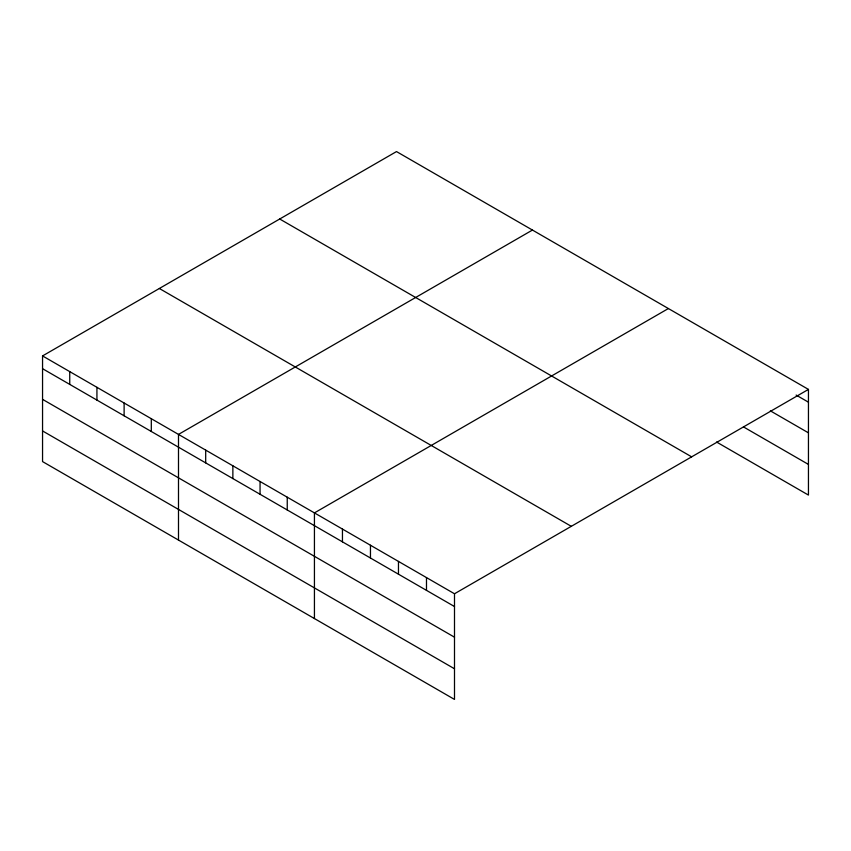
<?xml version="1.0" encoding="UTF-8"?>
<svg xmlns="http://www.w3.org/2000/svg" width="851" height="851" viewBox="0 0 851 851"><rect width="100%" height="100%" fill="white"/><g stroke="black" fill="none" stroke-linecap="round" stroke-linejoin="round"><path stroke-width="1.28" d="M42.55 355.92L454.498 593.764L454.498 699.426L42.55 461.593L42.55 355.92L396.502 151.574L808.45 389.407L808.45 495.08L716.574 442.031M532.449 230.057L178.497 434.404L178.497 540.077M668.386 308.541L314.434 512.898L314.434 618.56M454.498 593.764L808.45 389.407M796.121 395.066L808.45 402.183M770.357 410.842L808.45 432.84M743.466 426.904L808.45 464.423M279.702 219.005L691.65 456.838M159.35 288.489L571.298 526.322M42.55 368.696L454.498 606.54M42.55 399.353L454.498 637.186M42.55 430.936L454.498 668.769M426.489 577.584L426.489 590.36M398.47 561.415L398.47 574.191M370.462 545.236L370.462 558.011M342.453 529.067L342.453 541.842M287.244 497.197L287.244 509.972M260.055 481.496L260.055 494.271M232.866 465.805L232.866 478.581M205.687 450.105L205.687 462.88M151.308 418.713L151.308 431.489M124.118 403.012L124.118 415.788M96.929 387.322L96.929 400.098M69.739 371.621L69.739 384.397"/></g></svg>
